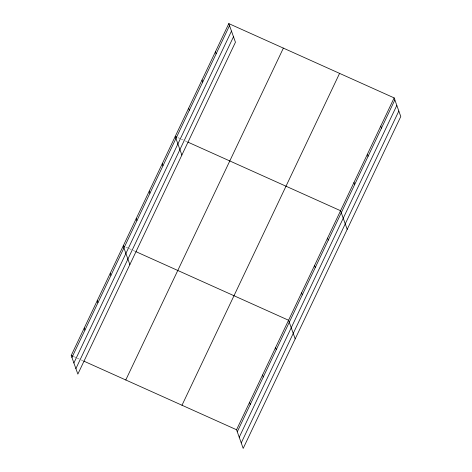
<?xml version="1.0" encoding="UTF-8"?>
<svg xmlns="http://www.w3.org/2000/svg" width="472" height="472" viewBox="0 0 472 472"><rect width="100%" height="100%" fill="white"/><g stroke="black" fill="none" stroke-linecap="round" stroke-linejoin="round"><path stroke-width="0.35" stroke-dasharray="2.36 1.77" d="M177.891 137.629L180.552 138.827M181.218 139.122L184.546 140.621M185.207 140.916L187.207 141.812M125.888 247.145L128.549 248.337M129.21 248.638L132.538 250.13M133.204 250.431L135.198 251.328M73.88 356.655L76.541 357.853M77.207 358.154L80.535 359.646M81.202 359.947L83.196 360.844"/><path stroke-width="0.71" d="M228.808 23.6L235.445 42.238L77.856 374.101L71.219 355.463L228.808 23.6L394.144 97.899L400.781 116.537L243.192 448.4L236.555 429.762L394.144 97.899M71.939 357.487L229.528 25.624M73.892 362.968L231.481 31.105M75.903 368.614L233.492 36.757M125.782 379.978L283.371 48.12M181.991 405.241L339.58 73.378M237.274 431.786L394.863 99.922M239.227 437.267L396.816 105.403M241.239 442.919L398.828 111.056M176.558 137.033L175.23 136.432L181.867 155.07M187.874 142.113L340.566 210.73L347.197 229.374M124.555 246.543L123.221 245.947L129.859 264.585M135.865 251.629L288.557 320.246L295.195 338.884M71.219 355.463L73.213 356.36M83.863 361.145L236.555 429.762M380.751 126.107L381.47 128.13M367.352 154.315L368.072 156.338M353.959 182.522L354.678 184.546M327.562 238.112L328.282 240.136M314.558 265.488L315.278 267.512M301.561 292.87L302.281 294.894M215.415 51.808L216.135 53.832M202.022 80.016L202.742 82.04M275.56 347.628L276.279 349.646M188.623 108.224L189.343 110.247M262.556 375.004L263.276 377.028M249.552 402.38L250.278 404.404M162.226 163.813L162.946 165.837M149.229 191.19L149.948 193.213M136.225 218.571L136.945 220.589M110.224 273.323L110.944 275.347M97.22 300.705L97.94 302.729M84.222 328.081L84.942 330.105"/></g></svg>
